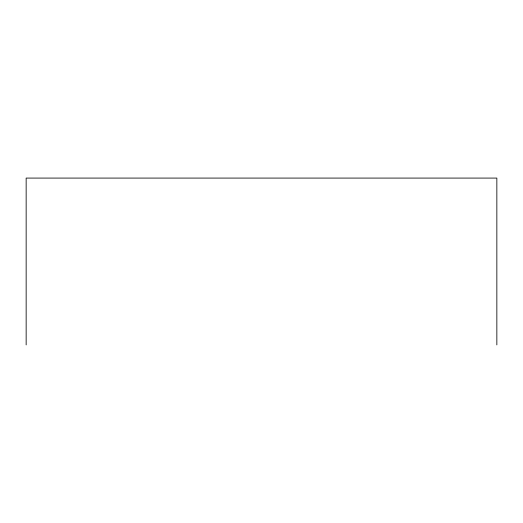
<?xml version="1.0" encoding="UTF-8"?>
<svg xmlns="http://www.w3.org/2000/svg" width="523" height="523" viewBox="0 0 523 523"><rect width="100%" height="100%" fill="white"/><g stroke="black" fill="none" stroke-linecap="round" stroke-linejoin="round"><path stroke-width="0.78" d="M496.85 344.919L496.85 178.082L26.15 178.082L26.15 344.919"/></g></svg>
